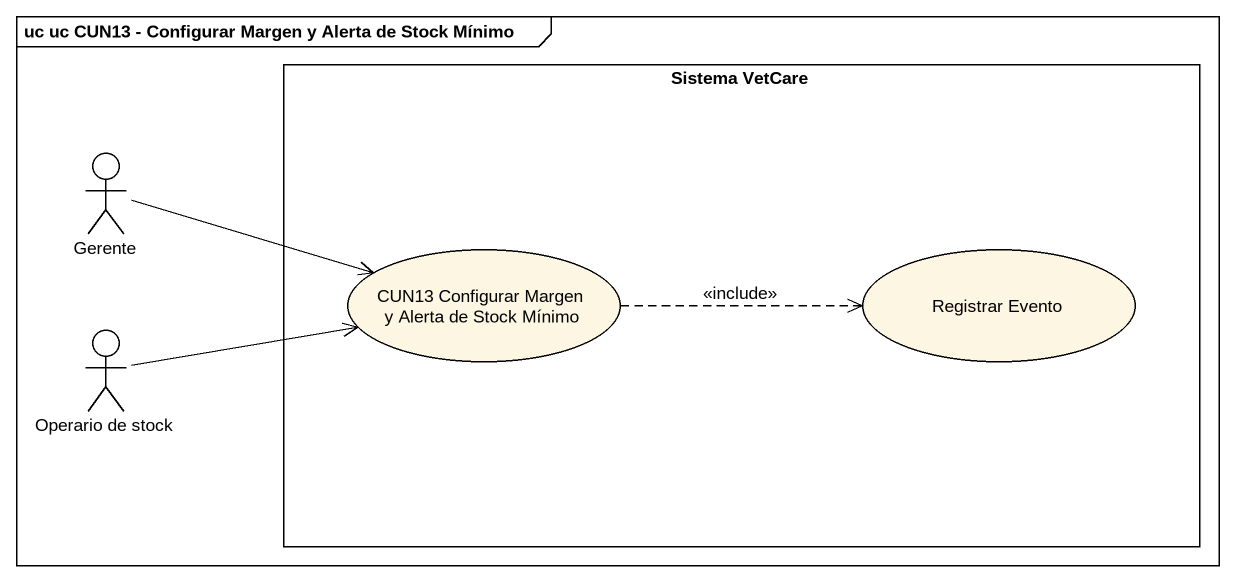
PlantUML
@startuml
mainframe uc uc CUN13 - Configurar Margen y Alerta de Stock Mínimo
rectangle "Sistema VetCare" as Sistema_VetCare {
  usecase "CUN13 Configurar Margen y Alerta de Stock Mínimo" as CUN13_Configurar_Margen_y
  usecase "Registrar Evento" as Registrar_Evento
}
actor Gerente
actor "Operario de stock" as Operario_de_stock
Gerente -right-> CUN13_Configurar_Margen_y
CUN13_Configurar_Margen_y .right.> Registrar_Evento : <<include>>
Operario_de_stock -right-> CUN13_Configurar_Margen_y
@enduml
